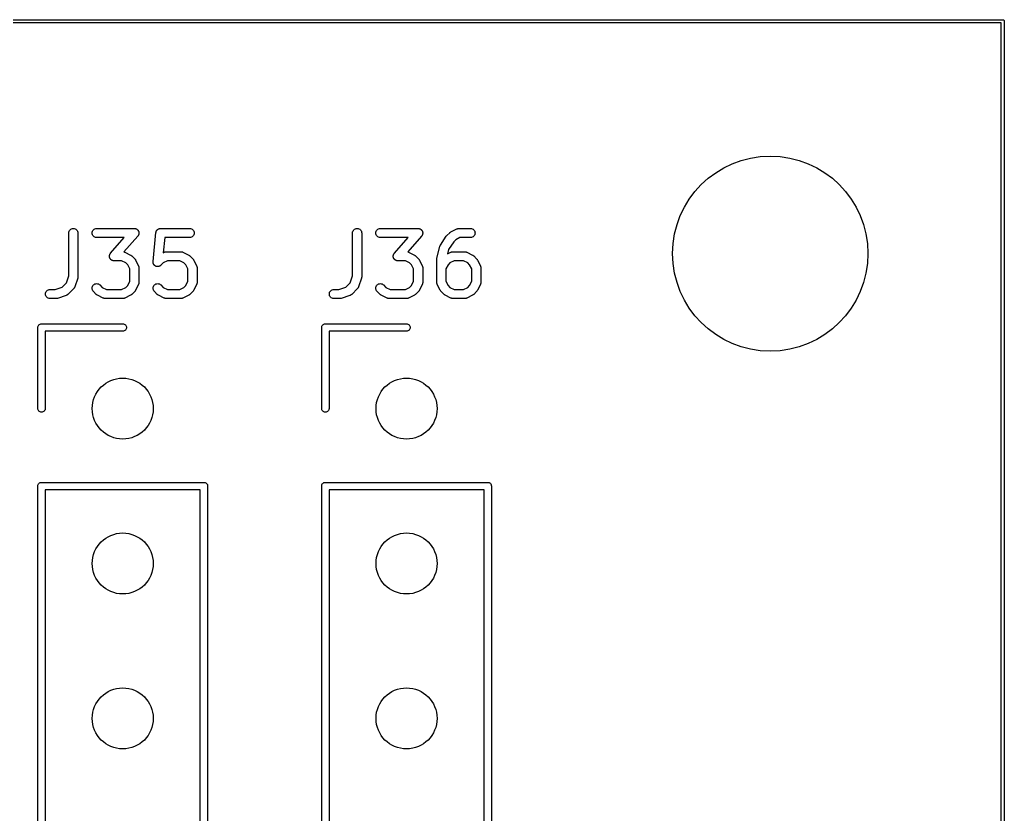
# Model space of a CAD drawing. Extents: x 47 to 146.1, y -90.2 to -39.3.
# Drawn here: x 129.94 to 146.07, y -52.37 to -39.34 of the extents above; entities that cross this region are included whole.
import ezdxf

# ---------------------------------------------------------------- set-up
doc = ezdxf.new("R2010")
doc.units = 0
doc.header["$MEASUREMENT"] = 0
doc.layers.add('BLACK', color=7, linetype='CONTINUOUS')

msp = doc.modelspace()

# ---------------------------------------------------------------- linework, layer by layer
at = {"layer": 'BLACK', "linetype": 'CONTINUOUS'}
for p, q in [((46.9912, -39.345), (146.049, -39.345)), ((146.049, -39.345), (146.05, -39.3449)), ((146.05, -39.3449), (146.051, -39.345)), ((146.051, -39.345), (146.051, -39.345)), ((146.051, -39.345), (146.055, -39.3454)), ((146.055, -39.3454), (146.06, -39.3468)), ((146.06, -39.3468), (146.064, -39.3491)), ((146.064, -39.3491), (146.068, -39.3522)), ((146.068, -39.3522), (146.071, -39.356)), ((146.071, -39.356), (146.073, -39.3604)), ((146.073, -39.3604), (146.075, -39.3651)), ((146.075, -39.3651), (146.075, -39.37)), ((146.025, -39.395), (47.015, -39.395)), ((146.025, -90.145), (146.025, -39.395)), ((146.075, -39.37), (146.075, -39.3712)), ((146.075, -39.3712), (146.075, -90.1688)), ((130.745, -42.8413), (130.747, -42.8268)), ((130.745, -42.8424), (130.745, -42.8413)), ((130.745, -43.5445), (130.745, -42.8424)), ((130.747, -42.8268), (130.752, -42.8128)), ((130.752, -42.8128), (130.759, -42.8)), ((130.759, -42.8), (130.768, -42.7888)), ((130.768, -42.7888), (130.779, -42.7796)), ((130.779, -42.7796), (130.792, -42.7728)), ((130.792, -42.7728), (130.806, -42.7687)), ((130.806, -42.7687), (130.821, -42.7674)), ((130.821, -42.7674), (130.836, -42.7689)), ((130.836, -42.7689), (130.85, -42.7732)), ((130.85, -42.7732), (130.862, -42.7802)), ((130.862, -42.7802), (130.874, -42.7895)), ((130.874, -42.7895), (130.883, -42.8009)), ((130.883, -42.8009), (130.89, -42.8138)), ((130.89, -42.8138), (130.894, -42.8278)), ((130.894, -42.8278), (130.895, -42.8424)), ((130.895, -42.8424), (130.895, -43.5567)), ((131.126, -42.8419), (131.128, -42.8273)), ((131.128, -42.8564), (131.126, -42.8419)), ((131.128, -42.8273), (131.132, -42.8133)), ((131.132, -42.8705), (131.128, -42.8564)), ((131.132, -42.8133), (131.139, -42.8004)), ((131.139, -42.8834), (131.132, -42.8705)), ((131.139, -42.8004), (131.149, -42.7892)), ((131.148, -42.8949), (131.139, -42.8834)), ((131.159, -42.9043), (131.148, -42.8949)), ((131.149, -42.7892), (131.16, -42.7799)), ((131.172, -42.9113), (131.159, -42.9043)), ((131.16, -42.7799), (131.173, -42.773)), ((131.186, -42.9157), (131.172, -42.9113)), ((131.173, -42.773), (131.187, -42.7688)), ((131.2, -42.9174), (131.186, -42.9157)), ((131.187, -42.7688), (131.201, -42.7674)), ((131.201, -42.7674), (131.82, -42.7674)), ((131.877, -42.8918), (131.65, -43.1511)), ((131.82, -42.7674), (131.822, -42.7674)), ((131.822, -42.7674), (131.826, -42.7679)), ((131.826, -42.7679), (131.831, -42.7681)), ((131.831, -42.7681), (131.833, -42.7687)), ((131.833, -42.7687), (131.836, -42.769)), ((131.836, -42.769), (131.841, -42.7704)), ((131.841, -42.7704), (131.845, -42.7715)), ((131.845, -42.7715), (131.848, -42.7726)), ((131.848, -42.7726), (131.85, -42.7734)), ((131.85, -42.7734), (131.854, -42.7757)), ((131.854, -42.7757), (131.858, -42.7777)), ((131.858, -42.7777), (131.861, -42.7792)), ((131.861, -42.7792), (131.863, -42.7805)), ((131.863, -42.7805), (131.866, -42.7835)), ((131.866, -42.7835), (131.87, -42.7863)), ((131.87, -42.7863), (131.872, -42.7882)), ((131.872, -42.7882), (131.874, -42.7899)), ((131.874, -42.7899), (131.877, -42.7936)), ((131.877, -42.7936), (131.88, -42.797)), ((131.88, -42.8879), (131.877, -42.8918)), ((131.88, -42.797), (131.882, -42.7993)), ((131.883, -42.8843), (131.88, -42.8879)), ((131.882, -42.7993), (131.883, -42.8013)), ((131.883, -42.8013), (131.885, -42.8055)), ((131.884, -42.882), (131.883, -42.8843)), ((131.885, -42.8799), (131.884, -42.882)), ((131.885, -42.8055), (131.888, -42.8095)), ((131.887, -42.8756), (131.885, -42.8799)), ((131.89, -42.8714), (131.887, -42.8756)), ((131.888, -42.8095), (131.889, -42.812)), ((131.889, -42.812), (131.89, -42.8143)), ((131.89, -42.8143), (131.891, -42.8188)), ((131.891, -42.8665), (131.89, -42.8689)), ((131.89, -42.8689), (131.89, -42.8714)), ((131.891, -42.8188), (131.893, -42.8232)), ((131.893, -42.862), (131.891, -42.8665)), ((131.893, -42.8232), (131.893, -42.8258)), ((131.893, -42.8258), (131.894, -42.8283)), ((131.894, -42.8575), (131.893, -42.862)), ((131.894, -42.8283), (131.895, -42.833)), ((131.895, -42.8523), (131.894, -42.8548)), ((131.894, -42.8548), (131.894, -42.8575)), ((131.895, -42.833), (131.895, -42.8377)), ((131.895, -42.8377), (131.895, -42.8403)), ((131.895, -42.8403), (131.895, -42.8429)), ((131.895, -42.8429), (131.895, -42.8476)), ((131.895, -42.8476), (131.895, -42.8523)), ((132.127, -43.3111), (132.174, -42.8349)), ((132.174, -42.8349), (132.175, -42.8339)), ((132.175, -42.8306), (132.176, -42.8273)), ((132.175, -42.8339), (132.175, -42.8306)), ((132.176, -42.8273), (132.177, -42.8235)), ((132.177, -42.8235), (132.178, -42.8196)), ((132.178, -42.8196), (132.179, -42.8165)), ((132.179, -42.8165), (132.18, -42.8133)), ((132.18, -42.8133), (132.182, -42.8098)), ((132.182, -42.8098), (132.183, -42.8061)), ((132.183, -42.8061), (132.185, -42.8034)), ((132.185, -42.8034), (132.187, -42.8004)), ((132.187, -42.8004), (132.189, -42.7974)), ((132.189, -42.7974), (132.192, -42.7941)), ((132.192, -42.7941), (132.194, -42.7917)), ((132.194, -42.7917), (132.196, -42.7892)), ((132.196, -42.7892), (132.199, -42.7866)), ((132.199, -42.7866), (132.202, -42.7838)), ((132.202, -42.7838), (132.205, -42.782)), ((132.205, -42.782), (132.208, -42.7799)), ((132.208, -42.7799), (132.211, -42.778)), ((132.211, -42.778), (132.214, -42.7758)), ((132.214, -42.7758), (132.218, -42.7746)), ((132.218, -42.7746), (132.22, -42.773)), ((132.22, -42.773), (132.224, -42.7719)), ((132.224, -42.7719), (132.228, -42.7704)), ((132.228, -42.7704), (132.231, -42.7698)), ((132.231, -42.7698), (132.234, -42.7688)), ((132.234, -42.7688), (132.238, -42.7684)), ((132.238, -42.7684), (132.242, -42.7677)), ((132.242, -42.7677), (132.246, -42.7677)), ((132.246, -42.7677), (132.249, -42.7674)), ((132.249, -42.7674), (132.725, -42.7674)), ((132.725, -42.7674), (132.726, -42.7674)), ((132.74, -42.916), (132.725, -42.9174)), ((132.726, -42.7674), (132.741, -42.769)), ((132.754, -42.9117), (132.74, -42.916)), ((132.741, -42.769), (132.755, -42.7734)), ((132.767, -42.9048), (132.754, -42.9117)), ((132.755, -42.7734), (132.768, -42.7805)), ((132.778, -42.8956), (132.767, -42.9048)), ((132.768, -42.7805), (132.779, -42.7899)), ((132.787, -42.8843), (132.778, -42.8956)), ((132.779, -42.7899), (132.788, -42.8013)), ((132.794, -42.8714), (132.787, -42.8843)), ((132.788, -42.8013), (132.795, -42.8143)), ((132.799, -42.8575), (132.794, -42.8714)), ((132.795, -42.8143), (132.799, -42.8283)), ((132.799, -42.8283), (132.8, -42.8429)), ((132.8, -42.8429), (132.799, -42.8575)), ((135.395, -42.8413), (135.397, -42.8268)), ((135.395, -42.8424), (135.395, -42.8413)), ((135.395, -43.5445), (135.395, -42.8424)), ((135.397, -42.8268), (135.402, -42.8128)), ((135.402, -42.8128), (135.409, -42.8)), ((135.409, -42.8), (135.418, -42.7888)), ((135.418, -42.7888), (135.429, -42.7796)), ((135.429, -42.7796), (135.442, -42.7728)), ((135.442, -42.7728), (135.456, -42.7687)), ((135.456, -42.7687), (135.471, -42.7674)), ((135.471, -42.7674), (135.486, -42.7689)), ((135.486, -42.7689), (135.5, -42.7732)), ((135.5, -42.7732), (135.512, -42.7802)), ((135.512, -42.7802), (135.524, -42.7895)), ((135.524, -42.7895), (135.533, -42.8009)), ((135.533, -42.8009), (135.54, -42.8138)), ((135.54, -42.8138), (135.544, -42.8278)), ((135.544, -42.8278), (135.545, -42.8424)), ((135.545, -42.8424), (135.545, -43.5567)), ((135.776, -42.8419), (135.778, -42.8273)), ((135.778, -42.8564), (135.776, -42.8419)), ((135.778, -42.8273), (135.782, -42.8133)), ((135.782, -42.8705), (135.778, -42.8564)), ((135.782, -42.8133), (135.789, -42.8004)), ((135.789, -42.8834), (135.782, -42.8705)), ((135.789, -42.8004), (135.799, -42.7892)), ((135.798, -42.8949), (135.789, -42.8834)), ((135.809, -42.9043), (135.798, -42.8949)), ((135.799, -42.7892), (135.81, -42.7799)), ((135.822, -42.9113), (135.809, -42.9043)), ((135.81, -42.7799), (135.823, -42.773)), ((135.836, -42.9157), (135.822, -42.9113)), ((135.823, -42.773), (135.837, -42.7688)), ((135.85, -42.9174), (135.836, -42.9157)), ((135.837, -42.7688), (135.851, -42.7674)), ((135.851, -42.7674), (136.47, -42.7674)), ((136.527, -42.8918), (136.3, -43.1511)), ((136.47, -42.7674), (136.472, -42.7674)), ((136.472, -42.7674), (136.476, -42.7679)), ((136.476, -42.7679), (136.481, -42.7681)), ((136.481, -42.7681), (136.483, -42.7687)), ((136.483, -42.7687), (136.486, -42.769)), ((136.486, -42.769), (136.491, -42.7704)), ((136.491, -42.7704), (136.495, -42.7715)), ((136.495, -42.7715), (136.498, -42.7726)), ((136.498, -42.7726), (136.5, -42.7734)), ((136.5, -42.7734), (136.504, -42.7757)), ((136.504, -42.7757), (136.508, -42.7777)), ((136.508, -42.7777), (136.511, -42.7792)), ((136.511, -42.7792), (136.513, -42.7805)), ((136.513, -42.7805), (136.516, -42.7835)), ((136.516, -42.7835), (136.52, -42.7863)), ((136.52, -42.7863), (136.522, -42.7882)), ((136.522, -42.7882), (136.524, -42.7899)), ((136.524, -42.7899), (136.527, -42.7936)), ((136.527, -42.7936), (136.53, -42.797)), ((136.53, -42.8879), (136.527, -42.8918)), ((136.53, -42.797), (136.532, -42.7993)), ((136.533, -42.8843), (136.53, -42.8879)), ((136.532, -42.7993), (136.533, -42.8013)), ((136.533, -42.8013), (136.535, -42.8055)), ((136.534, -42.882), (136.533, -42.8843)), ((136.535, -42.8799), (136.534, -42.882)), ((136.535, -42.8055), (136.538, -42.8095)), ((136.537, -42.8756), (136.535, -42.8799)), ((136.54, -42.8714), (136.537, -42.8756)), ((136.538, -42.8095), (136.539, -42.812)), ((136.539, -42.812), (136.54, -42.8143)), ((136.54, -42.8143), (136.541, -42.8188)), ((136.541, -42.8665), (136.54, -42.8689)), ((136.54, -42.8689), (136.54, -42.8714)), ((136.541, -42.8188), (136.543, -42.8232)), ((136.543, -42.862), (136.541, -42.8665)), ((136.543, -42.8232), (136.543, -42.8258)), ((136.543, -42.8258), (136.544, -42.8283)), ((136.544, -42.8575), (136.543, -42.862)), ((136.544, -42.8283), (136.545, -42.833)), ((136.545, -42.8523), (136.544, -42.8548)), ((136.544, -42.8548), (136.544, -42.8575)), ((136.545, -42.833), (136.545, -42.8377)), ((136.545, -42.8377), (136.545, -42.8403)), ((136.545, -42.8403), (136.545, -42.8429)), ((136.545, -42.8429), (136.545, -42.8476)), ((136.545, -42.8476), (136.545, -42.8523)), ((136.837, -43.0389), (136.932, -42.896)), ((136.932, -42.8951), (136.937, -42.8899)), ((136.932, -42.8959), (136.932, -42.8951)), ((136.932, -42.896), (136.932, -42.8959)), ((136.932, -42.8959), (136.932, -42.8959)), ((136.932, -42.8959), (136.932, -42.8959)), ((136.937, -42.8899), (136.941, -42.8846)), ((136.941, -42.8846), (136.989, -42.837)), ((136.989, -42.837), (136.99, -42.8362)), ((136.99, -42.8362), (136.993, -42.8336)), ((136.993, -42.8336), (136.996, -42.8307)), ((136.996, -42.8307), (136.999, -42.829)), ((136.999, -42.829), (137.001, -42.8271)), ((137.001, -42.8271), (137.005, -42.8252)), ((137.005, -42.8252), (137.008, -42.8229)), ((137.008, -42.8229), (137.104, -42.7753)), ((137.104, -42.7753), (137.105, -42.7748)), ((137.105, -42.7748), (137.107, -42.7741)), ((137.107, -42.7741), (137.109, -42.773)), ((137.109, -42.773), (137.113, -42.7716)), ((137.113, -42.7716), (137.118, -42.7698)), ((137.118, -42.7698), (137.12, -42.7694)), ((137.12, -42.7694), (137.123, -42.7688)), ((137.123, -42.7688), (137.128, -42.7683)), ((137.128, -42.7683), (137.133, -42.7675)), ((137.133, -42.7675), (137.135, -42.7676)), ((137.135, -42.7676), (137.137, -42.7674)), ((137.137, -42.7674), (137.328, -42.7674)), ((137.328, -42.7674), (137.329, -42.7674)), ((137.342, -42.916), (137.328, -42.9174)), ((137.329, -42.7674), (137.343, -42.769)), ((137.356, -42.9117), (137.342, -42.916)), ((137.343, -42.769), (137.357, -42.7734)), ((137.369, -42.9048), (137.356, -42.9117)), ((137.357, -42.7734), (137.37, -42.7805)), ((137.38, -42.8956), (137.369, -42.9048)), ((137.37, -42.7805), (137.381, -42.7899)), ((137.39, -42.8843), (137.38, -42.8956)), ((137.381, -42.7899), (137.39, -42.8013)), ((137.39, -42.8013), (137.397, -42.8143)), ((137.397, -42.8714), (137.39, -42.8843)), ((137.397, -42.8143), (137.401, -42.8283)), ((137.401, -42.8575), (137.397, -42.8714)), ((137.401, -42.8283), (137.403, -42.8429)), ((137.403, -42.8429), (137.401, -42.8575)), ((131.201, -42.9174), (131.2, -42.9174)), ((131.655, -42.9174), (131.201, -42.9174)), ((131.431, -43.1739), (131.655, -42.9174)), ((132.317, -42.9174), (132.292, -43.1656)), ((132.725, -42.9174), (132.317, -42.9174)), ((135.851, -42.9174), (135.85, -42.9174)), ((136.305, -42.9174), (135.851, -42.9174)), ((136.081, -43.1739), (136.305, -42.9174)), ((136.779, -43.2528), (136.826, -43.0623)), ((136.826, -43.0623), (136.827, -43.0613)), ((136.827, -43.0613), (136.828, -43.0566)), ((136.828, -43.0566), (136.83, -43.0518)), ((136.83, -43.0518), (136.831, -43.0497)), ((136.831, -43.0497), (136.832, -43.0476)), ((136.832, -43.0476), (136.834, -43.0433)), ((136.834, -43.0433), (136.837, -43.0389)), ((137.053, -42.9854), (136.969, -43.1113)), ((137.086, -42.9516), (137.053, -42.9854)), ((137.155, -42.9174), (137.086, -42.9516)), ((137.328, -42.9174), (137.155, -42.9174)), ((131.412, -43.2228), (131.413, -43.2181)), ((131.412, -43.2254), (131.412, -43.2228)), ((131.412, -43.2281), (131.412, -43.2254)), ((131.413, -43.2327), (131.412, -43.2281)), ((131.413, -43.2109), (131.414, -43.2083)), ((131.413, -43.2134), (131.413, -43.2109)), ((131.413, -43.2181), (131.413, -43.2134)), ((131.413, -43.2374), (131.413, -43.2327)), ((131.414, -43.2399), (131.413, -43.2374)), ((131.414, -43.2083), (131.415, -43.2038)), ((131.415, -43.2038), (131.416, -43.1992)), ((131.416, -43.1992), (131.417, -43.1968)), ((131.417, -43.1968), (131.418, -43.1943)), ((131.418, -43.1943), (131.42, -43.1901)), ((131.42, -43.1901), (131.422, -43.1858)), ((131.422, -43.1858), (131.424, -43.1837)), ((131.424, -43.1837), (131.425, -43.1814)), ((131.425, -43.1814), (131.428, -43.1778)), ((131.428, -43.1778), (131.431, -43.1739)), ((131.65, -43.1511), (131.655, -43.1529)), ((131.655, -43.1529), (131.66, -43.1544)), ((131.66, -43.1544), (131.661, -43.1555)), ((131.661, -43.1555), (131.664, -43.1563)), ((131.664, -43.1563), (131.759, -43.2039)), ((131.759, -43.2039), (131.76, -43.2043)), ((131.76, -43.2043), (131.763, -43.2066)), ((131.763, -43.2066), (131.767, -43.2086)), ((131.767, -43.2086), (131.769, -43.2106)), ((131.769, -43.2106), (131.772, -43.2123)), ((131.772, -43.2123), (131.775, -43.2152)), ((131.775, -43.2152), (131.778, -43.2179)), ((131.778, -43.2179), (131.826, -43.2655)), ((132.292, -43.1656), (132.311, -43.1563)), ((132.311, -43.1563), (132.312, -43.1558)), ((132.312, -43.1558), (132.314, -43.155)), ((132.314, -43.155), (132.316, -43.154)), ((132.316, -43.154), (132.321, -43.1525)), ((132.321, -43.1525), (132.325, -43.1507)), ((132.325, -43.1507), (132.328, -43.1504)), ((132.328, -43.1504), (132.33, -43.1498)), ((132.33, -43.1498), (132.335, -43.1493)), ((132.335, -43.1493), (132.34, -43.1485)), ((132.34, -43.1485), (132.342, -43.1485)), ((132.342, -43.1485), (132.344, -43.1483)), ((132.344, -43.1483), (132.582, -43.1483)), ((132.582, -43.1483), (132.583, -43.1483)), ((132.583, -43.1483), (132.586, -43.1486)), ((132.586, -43.1486), (132.588, -43.1485)), ((132.588, -43.1485), (132.593, -43.1494)), ((132.593, -43.1494), (132.598, -43.15)), ((132.598, -43.15), (132.6, -43.1506)), ((132.6, -43.1506), (132.602, -43.151)), ((132.602, -43.151), (132.607, -43.1529)), ((132.607, -43.1529), (132.612, -43.1544)), ((132.612, -43.1544), (132.614, -43.1555)), ((132.614, -43.1555), (132.616, -43.1563)), ((132.616, -43.1563), (132.711, -43.2039)), ((132.711, -43.2039), (132.712, -43.2043)), ((132.712, -43.2043), (132.716, -43.2066)), ((132.716, -43.2066), (132.719, -43.2086)), ((132.719, -43.2086), (132.722, -43.2106)), ((132.722, -43.2106), (132.724, -43.2123)), ((132.724, -43.2123), (132.727, -43.2152)), ((132.727, -43.2152), (132.731, -43.2179)), ((132.731, -43.2179), (132.778, -43.2655)), ((136.062, -43.2228), (136.063, -43.2181)), ((136.062, -43.2254), (136.062, -43.2228)), ((136.062, -43.2281), (136.062, -43.2254)), ((136.063, -43.2327), (136.062, -43.2281)), ((136.063, -43.2109), (136.064, -43.2083)), ((136.063, -43.2134), (136.063, -43.2109)), ((136.063, -43.2181), (136.063, -43.2134)), ((136.063, -43.2374), (136.063, -43.2327)), ((136.064, -43.2399), (136.063, -43.2374)), ((136.064, -43.2083), (136.065, -43.2038)), ((136.065, -43.2038), (136.066, -43.1992)), ((136.066, -43.1992), (136.067, -43.1968)), ((136.067, -43.1968), (136.068, -43.1943)), ((136.068, -43.1943), (136.07, -43.1901)), ((136.07, -43.1901), (136.072, -43.1858)), ((136.072, -43.1858), (136.074, -43.1837)), ((136.074, -43.1837), (136.075, -43.1814)), ((136.075, -43.1814), (136.078, -43.1778)), ((136.078, -43.1778), (136.081, -43.1739)), ((136.3, -43.1511), (136.305, -43.1529)), ((136.305, -43.1529), (136.31, -43.1544)), ((136.31, -43.1544), (136.311, -43.1555)), ((136.311, -43.1555), (136.314, -43.1563)), ((136.314, -43.1563), (136.409, -43.2039)), ((136.409, -43.2039), (136.41, -43.2043)), ((136.41, -43.2043), (136.413, -43.2066)), ((136.413, -43.2066), (136.417, -43.2086)), ((136.417, -43.2086), (136.419, -43.2106)), ((136.419, -43.2106), (136.422, -43.2123)), ((136.422, -43.2123), (136.425, -43.2152)), ((136.425, -43.2152), (136.428, -43.2179)), ((136.428, -43.2179), (136.476, -43.2655)), ((136.969, -43.1113), (136.95, -43.1854)), ((136.95, -43.1854), (137.008, -43.1563)), ((137.008, -43.1563), (137.009, -43.1558)), ((137.009, -43.1558), (137.011, -43.155)), ((137.011, -43.155), (137.013, -43.154)), ((137.013, -43.154), (137.018, -43.1525)), ((137.018, -43.1525), (137.023, -43.1507)), ((137.023, -43.1507), (137.025, -43.1504)), ((137.025, -43.1504), (137.027, -43.1498)), ((137.027, -43.1498), (137.032, -43.1493)), ((137.032, -43.1493), (137.038, -43.1485)), ((137.038, -43.1485), (137.04, -43.1485)), ((137.04, -43.1485), (137.042, -43.1483)), ((137.042, -43.1483), (137.232, -43.1483)), ((137.232, -43.1483), (137.233, -43.1483)), ((137.233, -43.1483), (137.236, -43.1486)), ((137.236, -43.1486), (137.238, -43.1485)), ((137.238, -43.1485), (137.243, -43.1494)), ((137.243, -43.1494), (137.248, -43.15)), ((137.248, -43.15), (137.25, -43.1506)), ((137.25, -43.1506), (137.252, -43.151)), ((137.252, -43.151), (137.257, -43.1529)), ((137.257, -43.1529), (137.262, -43.1544)), ((137.262, -43.1544), (137.264, -43.1555)), ((137.264, -43.1555), (137.266, -43.1563)), ((137.266, -43.1563), (137.361, -43.2039)), ((137.361, -43.2039), (137.362, -43.2043)), ((137.362, -43.2043), (137.366, -43.2066)), ((137.366, -43.2066), (137.369, -43.2086)), ((137.369, -43.2086), (137.372, -43.2106)), ((137.372, -43.2106), (137.374, -43.2123)), ((137.374, -43.2123), (137.377, -43.2152)), ((137.377, -43.2152), (137.381, -43.2179)), ((137.381, -43.2179), (137.428, -43.2655)), ((131.415, -43.2425), (131.414, -43.2399)), ((131.416, -43.2469), (131.415, -43.2425)), ((131.418, -43.2514), (131.416, -43.2469)), ((131.419, -43.2538), (131.418, -43.2514)), ((131.42, -43.2562), (131.419, -43.2538)), ((131.422, -43.2602), (131.42, -43.2562)), ((131.424, -43.2644), (131.422, -43.2602)), ((131.426, -43.2664), (131.424, -43.2644)), ((131.427, -43.2687), (131.426, -43.2664)), ((131.431, -43.2721), (131.427, -43.2687)), ((131.434, -43.2758), (131.431, -43.2721)), ((131.436, -43.2775), (131.434, -43.2758)), ((131.437, -43.2794), (131.436, -43.2775)), ((131.441, -43.2822), (131.437, -43.2794)), ((131.445, -43.2852), (131.441, -43.2822)), ((131.447, -43.2865), (131.445, -43.2852)), ((131.449, -43.288), (131.447, -43.2865)), ((131.453, -43.29), (131.449, -43.288)), ((131.458, -43.2923), (131.453, -43.29)), ((131.46, -43.2931), (131.458, -43.2923)), ((131.462, -43.2942), (131.46, -43.2931)), ((131.467, -43.2953), (131.462, -43.2942)), ((131.472, -43.2967), (131.467, -43.2953)), ((131.474, -43.297), (131.472, -43.2967)), ((131.477, -43.2976), (131.474, -43.297)), ((131.481, -43.2978), (131.477, -43.2976)), ((131.486, -43.2983), (131.481, -43.2978)), ((131.487, -43.2983), (131.486, -43.2983)), ((131.612, -43.2983), (131.487, -43.2983)), ((131.681, -43.3326), (131.612, -43.2983)), ((131.711, -43.363), (131.681, -43.3326)), ((131.745, -43.4315), (131.711, -43.363)), ((131.826, -43.2655), (131.827, -43.2663)), ((131.827, -43.2663), (131.829, -43.2696)), ((131.829, -43.2696), (131.832, -43.2726)), ((131.832, -43.2726), (131.834, -43.2753)), ((131.834, -43.2753), (131.836, -43.2777)), ((131.836, -43.2777), (131.838, -43.2815)), ((131.838, -43.2815), (131.84, -43.285)), ((131.84, -43.285), (131.888, -43.3803)), ((131.888, -43.3803), (131.888, -43.3812)), ((131.888, -43.3812), (131.889, -43.3833)), ((131.889, -43.3833), (131.89, -43.3852)), ((131.89, -43.3852), (131.891, -43.3901)), ((131.891, -43.3901), (131.893, -43.3949)), ((131.893, -43.3949), (131.893, -43.3971)), ((131.893, -43.3971), (131.894, -43.3992)), ((131.894, -43.3992), (131.895, -43.4043)), ((132.126, -43.3183), (132.127, -43.3147)), ((132.127, -43.322), (132.126, -43.3183)), ((132.127, -43.3147), (132.127, -43.3111)), ((132.127, -43.3257), (132.127, -43.322)), ((132.127, -43.3293), (132.127, -43.3257)), ((132.128, -43.3329), (132.127, -43.3293)), ((132.129, -43.3365), (132.128, -43.3329)), ((132.13, -43.3401), (132.129, -43.3365)), ((132.131, -43.3434), (132.13, -43.3401)), ((132.132, -43.3469), (132.131, -43.3434)), ((132.134, -43.3502), (132.132, -43.3469)), ((132.135, -43.3537), (132.134, -43.3502)), ((132.137, -43.3567), (132.135, -43.3537)), ((132.139, -43.3599), (132.137, -43.3567)), ((132.141, -43.3628), (132.139, -43.3599)), ((132.143, -43.3659), (132.141, -43.3628)), ((132.146, -43.3684), (132.143, -43.3659)), ((132.148, -43.3712), (132.146, -43.3684)), ((132.151, -43.3736), (132.148, -43.3712)), ((132.154, -43.3763), (132.151, -43.3736)), ((132.156, -43.3783), (132.154, -43.3763)), ((132.159, -43.3806), (132.156, -43.3783)), ((132.163, -43.3824), (132.159, -43.3806)), ((132.166, -43.3845), (132.163, -43.3824)), ((132.169, -43.3859), (132.166, -43.3845)), ((132.172, -43.3876), (132.169, -43.3859)), ((132.176, -43.3887), (132.172, -43.3876)), ((132.179, -43.3902), (132.176, -43.3887)), ((132.183, -43.3909), (132.179, -43.3902)), ((132.186, -43.392), (132.183, -43.3909)), ((132.19, -43.3924), (132.186, -43.392)), ((132.193, -43.3931), (132.19, -43.3924)), ((132.197, -43.3932), (132.193, -43.3931)), ((132.201, -43.3936), (132.197, -43.3932)), ((132.204, -43.3932), (132.201, -43.3936)), ((132.208, -43.3933), (132.204, -43.3932)), ((132.212, -43.3926), (132.208, -43.3933)), ((132.215, -43.3923), (132.212, -43.3926)), ((132.219, -43.3912), (132.215, -43.3923)), ((132.222, -43.3906), (132.219, -43.3912)), ((132.226, -43.3892), (132.222, -43.3906)), ((132.229, -43.3882), (132.226, -43.3892)), ((132.233, -43.3865), (132.229, -43.3882)), ((132.236, -43.3851), (132.233, -43.3865)), ((132.239, -43.3831), (132.236, -43.3851)), ((132.242, -43.3815), (132.239, -43.3831)), ((132.245, -43.3791), (132.242, -43.3815)), ((132.248, -43.3771), (132.245, -43.3791)), ((132.251, -43.3746), (132.248, -43.3771)), ((132.254, -43.3723), (132.251, -43.3746)), ((132.293, -43.3326), (132.254, -43.3716)), ((132.254, -43.3716), (132.254, -43.3723)), ((132.362, -43.2983), (132.293, -43.3326)), ((132.565, -43.2983), (132.362, -43.2983)), ((132.633, -43.3326), (132.565, -43.2983)), ((132.664, -43.363), (132.633, -43.3326)), ((132.698, -43.4315), (132.664, -43.363)), ((132.778, -43.2655), (132.779, -43.2663)), ((132.779, -43.2663), (132.782, -43.2696)), ((132.782, -43.2696), (132.785, -43.2726)), ((132.785, -43.2726), (132.786, -43.2753)), ((132.786, -43.2753), (132.788, -43.2777)), ((132.788, -43.2777), (132.79, -43.2815)), ((132.79, -43.2815), (132.792, -43.285)), ((132.792, -43.285), (132.84, -43.3803)), ((132.84, -43.3803), (132.84, -43.3812)), ((132.84, -43.3812), (132.841, -43.3833)), ((132.841, -43.3833), (132.842, -43.3852)), ((132.842, -43.3852), (132.844, -43.3901)), ((132.844, -43.3901), (132.845, -43.3949)), ((132.845, -43.3949), (132.846, -43.3971)), ((132.846, -43.3971), (132.846, -43.3992)), ((132.846, -43.3992), (132.847, -43.4043)), ((136.065, -43.2425), (136.064, -43.2399)), ((136.066, -43.2469), (136.065, -43.2425)), ((136.068, -43.2514), (136.066, -43.2469)), ((136.069, -43.2538), (136.068, -43.2514)), ((136.07, -43.2562), (136.069, -43.2538)), ((136.072, -43.2602), (136.07, -43.2562)), ((136.074, -43.2644), (136.072, -43.2602)), ((136.076, -43.2664), (136.074, -43.2644)), ((136.077, -43.2687), (136.076, -43.2664)), ((136.081, -43.2721), (136.077, -43.2687)), ((136.084, -43.2758), (136.081, -43.2721)), ((136.086, -43.2775), (136.084, -43.2758)), ((136.087, -43.2794), (136.086, -43.2775)), ((136.091, -43.2822), (136.087, -43.2794)), ((136.095, -43.2852), (136.091, -43.2822)), ((136.097, -43.2865), (136.095, -43.2852)), ((136.099, -43.288), (136.097, -43.2865)), ((136.103, -43.29), (136.099, -43.288)), ((136.108, -43.2923), (136.103, -43.29)), ((136.11, -43.2931), (136.108, -43.2923)), ((136.112, -43.2942), (136.11, -43.2931)), ((136.117, -43.2953), (136.112, -43.2942)), ((136.122, -43.2967), (136.117, -43.2953)), ((136.124, -43.297), (136.122, -43.2967)), ((136.127, -43.2976), (136.124, -43.297)), ((136.131, -43.2978), (136.127, -43.2976)), ((136.136, -43.2983), (136.131, -43.2978)), ((136.137, -43.2983), (136.136, -43.2983)), ((136.262, -43.2983), (136.137, -43.2983)), ((136.331, -43.3326), (136.262, -43.2983)), ((136.361, -43.363), (136.331, -43.3326)), ((136.395, -43.4315), (136.361, -43.363)), ((136.476, -43.2655), (136.477, -43.2663)), ((136.477, -43.2663), (136.479, -43.2696)), ((136.479, -43.2696), (136.482, -43.2726)), ((136.482, -43.2726), (136.484, -43.2753)), ((136.484, -43.2753), (136.486, -43.2777)), ((136.486, -43.2777), (136.488, -43.2815)), ((136.488, -43.2815), (136.49, -43.285)), ((136.49, -43.285), (136.538, -43.3803)), ((136.538, -43.3803), (136.538, -43.3812)), ((136.538, -43.3812), (136.539, -43.3833)), ((136.539, -43.3833), (136.54, -43.3852)), ((136.54, -43.3852), (136.541, -43.3901)), ((136.541, -43.3901), (136.543, -43.3949)), ((136.543, -43.3949), (136.543, -43.3971)), ((136.543, -43.3971), (136.544, -43.3992)), ((136.544, -43.3992), (136.545, -43.4043)), ((136.776, -43.2699), (136.777, -43.2686)), ((136.776, -43.271), (136.776, -43.2699)), ((136.776, -43.6519), (136.776, -43.271)), ((136.777, -43.2613), (136.778, -43.2554)), ((136.777, -43.2672), (136.777, -43.2613)), ((136.777, -43.2686), (136.777, -43.2672)), ((136.778, -43.2541), (136.779, -43.2528)), ((136.778, -43.2554), (136.778, -43.2541)), ((136.961, -43.363), (136.926, -43.4315)), ((136.991, -43.3326), (136.961, -43.363)), ((137.06, -43.2983), (136.991, -43.3326)), ((137.215, -43.2983), (137.06, -43.2983)), ((137.283, -43.3326), (137.215, -43.2983)), ((137.314, -43.363), (137.283, -43.3326)), ((137.348, -43.4315), (137.314, -43.363)), ((137.428, -43.2655), (137.429, -43.2663)), ((137.429, -43.2663), (137.432, -43.2696)), ((137.432, -43.2696), (137.435, -43.2726)), ((137.435, -43.2726), (137.436, -43.2753)), ((137.436, -43.2753), (137.438, -43.2777)), ((137.438, -43.2777), (137.44, -43.2815)), ((137.44, -43.2815), (137.442, -43.285)), ((137.442, -43.285), (137.49, -43.3803)), ((137.49, -43.3803), (137.49, -43.3812)), ((137.49, -43.3812), (137.491, -43.3833)), ((137.491, -43.3833), (137.492, -43.3852)), ((137.492, -43.3852), (137.494, -43.3901)), ((137.494, -43.3901), (137.495, -43.3949)), ((137.495, -43.3949), (137.496, -43.3971)), ((137.496, -43.3971), (137.496, -43.3992)), ((137.496, -43.3992), (137.497, -43.4043)), ((130.707, -43.659), (130.745, -43.5445)), ((130.895, -43.5567), (130.895, -43.5577)), ((130.895, -43.5577), (130.895, -43.5619)), ((131.745, -43.6342), (131.745, -43.4315)), ((131.895, -43.4043), (131.895, -43.4094)), ((131.895, -43.4094), (131.895, -43.4116)), ((131.895, -43.4116), (131.895, -43.4138)), ((131.895, -43.4138), (131.895, -43.6519)), ((132.698, -43.6342), (132.698, -43.4315)), ((132.847, -43.4043), (132.848, -43.4094)), ((132.848, -43.4094), (132.848, -43.4116)), ((132.848, -43.4116), (132.848, -43.4138)), ((132.848, -43.4138), (132.848, -43.6519)), ((135.357, -43.659), (135.395, -43.5445)), ((135.545, -43.5567), (135.545, -43.5577)), ((135.545, -43.5577), (135.545, -43.5619)), ((136.395, -43.6342), (136.395, -43.4315)), ((136.545, -43.4043), (136.545, -43.4094)), ((136.545, -43.4094), (136.545, -43.4116)), ((136.545, -43.4116), (136.545, -43.4138)), ((136.545, -43.4138), (136.545, -43.6519)), ((136.926, -43.4315), (136.926, -43.6342)), ((137.348, -43.6342), (137.348, -43.4315)), ((137.497, -43.4043), (137.498, -43.4094)), ((137.498, -43.4094), (137.498, -43.4116)), ((137.498, -43.4116), (137.498, -43.4138)), ((137.498, -43.4138), (137.498, -43.6519)), ((130.637, -43.7292), (130.707, -43.659)), ((130.892, -43.5804), (130.844, -43.7232)), ((130.893, -43.5763), (130.892, -43.5804)), ((130.894, -43.5723), (130.893, -43.5763)), ((130.895, -43.5661), (130.894, -43.5692)), ((130.894, -43.5692), (130.894, -43.5723)), ((130.895, -43.5619), (130.895, -43.5661)), ((131.128, -43.7318), (131.132, -43.7178)), ((131.132, -43.7178), (131.139, -43.705)), ((131.139, -43.705), (131.149, -43.6937)), ((131.149, -43.6937), (131.16, -43.6845)), ((131.16, -43.6845), (131.173, -43.6777)), ((131.173, -43.6777), (131.187, -43.6735)), ((131.187, -43.6735), (131.202, -43.6721)), ((131.202, -43.6721), (131.216, -43.6736)), ((131.216, -43.6736), (131.23, -43.6779)), ((131.23, -43.6779), (131.243, -43.6848)), ((131.243, -43.6848), (131.254, -43.6941)), ((131.254, -43.6941), (131.293, -43.7331)), ((131.681, -43.7331), (131.711, -43.7027)), ((131.711, -43.7027), (131.745, -43.6342)), ((131.888, -43.6854), (131.84, -43.7807)), ((131.889, -43.6814), (131.888, -43.6834)), ((131.888, -43.6834), (131.888, -43.6854)), ((131.891, -43.6766), (131.889, -43.6814)), ((131.893, -43.6718), (131.891, -43.6766)), ((131.894, -43.6675), (131.893, -43.6696)), ((131.893, -43.6696), (131.893, -43.6718)), ((131.895, -43.6574), (131.894, -43.6624)), ((131.894, -43.6624), (131.894, -43.6675)), ((131.895, -43.6519), (131.895, -43.653)), ((131.895, -43.653), (131.895, -43.6551)), ((131.895, -43.6551), (131.895, -43.6574)), ((132.128, -43.7318), (132.132, -43.7178)), ((132.132, -43.7178), (132.139, -43.705)), ((132.139, -43.705), (132.149, -43.6937)), ((132.149, -43.6937), (132.16, -43.6845)), ((132.16, -43.6845), (132.173, -43.6777)), ((132.173, -43.6777), (132.187, -43.6735)), ((132.187, -43.6735), (132.202, -43.6721)), ((132.202, -43.6721), (132.216, -43.6736)), ((132.216, -43.6736), (132.23, -43.6779)), ((132.23, -43.6779), (132.243, -43.6848)), ((132.243, -43.6848), (132.254, -43.6941)), ((132.254, -43.6941), (132.293, -43.7331)), ((132.633, -43.7331), (132.664, -43.7027)), ((132.664, -43.7027), (132.698, -43.6342)), ((132.84, -43.6854), (132.792, -43.7807)), ((132.841, -43.6834), (132.84, -43.6854)), ((132.842, -43.6814), (132.841, -43.6834)), ((132.843, -43.6766), (132.842, -43.6814)), ((132.845, -43.6718), (132.843, -43.6766)), ((132.846, -43.6696), (132.845, -43.6718)), ((132.847, -43.6624), (132.846, -43.6675)), ((132.846, -43.6675), (132.846, -43.6696)), ((132.848, -43.6574), (132.847, -43.6624)), ((132.848, -43.6519), (132.848, -43.653)), ((132.848, -43.653), (132.848, -43.6551)), ((132.848, -43.6551), (132.848, -43.6574)), ((135.287, -43.7292), (135.357, -43.659)), ((135.542, -43.5804), (135.494, -43.7232)), ((135.543, -43.5763), (135.542, -43.5804)), ((135.544, -43.5723), (135.543, -43.5763)), ((135.545, -43.5661), (135.544, -43.5692)), ((135.544, -43.5692), (135.544, -43.5723)), ((135.545, -43.5619), (135.545, -43.5661)), ((135.778, -43.7318), (135.782, -43.7178)), ((135.782, -43.7178), (135.789, -43.705)), ((135.789, -43.705), (135.799, -43.6937)), ((135.799, -43.6937), (135.81, -43.6845)), ((135.81, -43.6845), (135.823, -43.6777)), ((135.823, -43.6777), (135.837, -43.6735)), ((135.837, -43.6735), (135.852, -43.6721)), ((135.852, -43.6721), (135.866, -43.6736)), ((135.866, -43.6736), (135.88, -43.6779)), ((135.88, -43.6779), (135.893, -43.6848)), ((135.893, -43.6848), (135.904, -43.6941)), ((135.904, -43.6941), (135.943, -43.7331)), ((136.331, -43.7331), (136.361, -43.7027)), ((136.361, -43.7027), (136.395, -43.6342)), ((136.538, -43.6854), (136.49, -43.7807)), ((136.539, -43.6814), (136.538, -43.6834)), ((136.538, -43.6834), (136.538, -43.6854)), ((136.541, -43.6766), (136.539, -43.6814)), ((136.543, -43.6718), (136.541, -43.6766)), ((136.544, -43.6675), (136.543, -43.6696)), ((136.543, -43.6696), (136.543, -43.6718)), ((136.545, -43.6574), (136.544, -43.6624)), ((136.544, -43.6624), (136.544, -43.6675)), ((136.545, -43.6519), (136.545, -43.653)), ((136.545, -43.653), (136.545, -43.6551)), ((136.545, -43.6551), (136.545, -43.6574)), ((136.777, -43.6541), (136.776, -43.6519)), ((136.777, -43.6563), (136.777, -43.6541)), ((136.777, -43.6614), (136.777, -43.6563)), ((136.778, -43.6665), (136.777, -43.6614)), ((136.778, -43.6686), (136.778, -43.6665)), ((136.779, -43.6708), (136.778, -43.6686)), ((136.781, -43.6756), (136.779, -43.6708)), ((136.782, -43.6805), (136.781, -43.6756)), ((136.783, -43.6824), (136.782, -43.6805)), ((136.784, -43.6845), (136.783, -43.6824)), ((136.784, -43.6854), (136.784, -43.6845)), ((136.832, -43.7807), (136.784, -43.6854)), ((136.926, -43.6342), (136.961, -43.7027)), ((136.961, -43.7027), (136.991, -43.7331)), ((137.283, -43.7331), (137.314, -43.7027)), ((137.314, -43.7027), (137.348, -43.6342)), ((137.49, -43.6854), (137.442, -43.7807)), ((137.491, -43.6834), (137.49, -43.6854)), ((137.492, -43.6814), (137.491, -43.6834)), ((137.493, -43.6766), (137.492, -43.6814)), ((137.495, -43.6718), (137.493, -43.6766)), ((137.496, -43.6696), (137.495, -43.6718)), ((137.497, -43.6624), (137.496, -43.6675)), ((137.496, -43.6675), (137.496, -43.6696)), ((137.498, -43.6574), (137.497, -43.6624)), ((137.498, -43.6519), (137.498, -43.653)), ((137.498, -43.653), (137.498, -43.6551)), ((137.498, -43.6551), (137.498, -43.6574)), ((130.365, -43.8419), (130.366, -43.8273)), ((130.366, -43.8564), (130.365, -43.8419)), ((130.366, -43.8273), (130.37, -43.8133)), ((130.37, -43.8705), (130.366, -43.8564)), ((130.37, -43.8133), (130.377, -43.8004)), ((130.377, -43.8834), (130.37, -43.8705)), ((130.377, -43.8004), (130.387, -43.7892)), ((130.386, -43.8949), (130.377, -43.8834)), ((130.387, -43.7892), (130.398, -43.7799)), ((130.398, -43.7799), (130.411, -43.773)), ((130.411, -43.773), (130.425, -43.7688)), ((130.425, -43.7688), (130.44, -43.7674)), ((130.44, -43.7674), (130.523, -43.7674)), ((130.523, -43.7674), (130.637, -43.7292)), ((130.701, -43.8659), (130.558, -43.9135)), ((130.703, -43.865), (130.701, -43.8659)), ((130.705, -43.8644), (130.703, -43.865)), ((130.71, -43.862), (130.705, -43.8644)), ((130.715, -43.86), (130.71, -43.862)), ((130.717, -43.8587), (130.715, -43.86)), ((130.718, -43.8577), (130.717, -43.8587)), ((130.722, -43.8545), (130.718, -43.8577)), ((130.727, -43.8515), (130.722, -43.8545)), ((130.728, -43.8499), (130.727, -43.8515)), ((130.73, -43.8485), (130.728, -43.8499)), ((130.731, -43.8478), (130.73, -43.8485)), ((130.826, -43.7526), (130.731, -43.8478)), ((130.827, -43.7509), (130.826, -43.7526)), ((130.829, -43.7494), (130.827, -43.7509)), ((130.832, -43.7452), (130.829, -43.7494)), ((130.835, -43.7412), (130.832, -43.7452)), ((130.836, -43.7393), (130.835, -43.7412)), ((130.838, -43.7375), (130.836, -43.7393)), ((130.84, -43.7329), (130.838, -43.7375)), ((130.842, -43.7283), (130.84, -43.7329)), ((130.843, -43.7262), (130.842, -43.7283)), ((130.844, -43.7242), (130.843, -43.7262)), ((130.844, -43.7232), (130.844, -43.7242)), ((131.126, -43.7464), (131.128, -43.7318)), ((131.128, -43.7609), (131.126, -43.7464)), ((131.132, -43.775), (131.128, -43.7609)), ((131.139, -43.788), (131.132, -43.775)), ((131.148, -43.7994), (131.139, -43.788)), ((131.148, -43.8002), (131.148, -43.7994)), ((131.196, -43.8478), (131.148, -43.8002)), ((131.199, -43.8505), (131.196, -43.8478)), ((131.202, -43.8534), (131.199, -43.8505)), ((131.205, -43.8551), (131.202, -43.8534)), ((131.207, -43.8571), (131.205, -43.8551)), ((131.211, -43.8591), (131.207, -43.8571)), ((131.215, -43.8614), (131.211, -43.8591)), ((131.216, -43.8618), (131.215, -43.8614)), ((131.311, -43.9095), (131.216, -43.8618)), ((131.293, -43.7331), (131.362, -43.7674)), ((131.362, -43.7674), (131.612, -43.7674)), ((131.612, -43.7674), (131.681, -43.7331)), ((131.759, -43.8618), (131.664, -43.9095)), ((131.762, -43.8596), (131.759, -43.8618)), ((131.766, -43.8577), (131.762, -43.8596)), ((131.769, -43.8557), (131.766, -43.8577)), ((131.771, -43.8541), (131.769, -43.8557)), ((131.774, -43.8512), (131.771, -43.8541)), ((131.778, -43.8485), (131.774, -43.8512)), ((131.826, -43.8002), (131.778, -43.8478)), ((131.778, -43.8478), (131.778, -43.8485)), ((131.829, -43.7969), (131.826, -43.8002)), ((131.832, -43.7939), (131.829, -43.7969)), ((131.833, -43.7913), (131.832, -43.7939)), ((131.835, -43.7889), (131.833, -43.7913)), ((131.837, -43.7852), (131.835, -43.7889)), ((131.839, -43.7816), (131.837, -43.7852)), ((131.84, -43.7807), (131.839, -43.7816)), ((132.126, -43.7464), (132.128, -43.7318)), ((132.128, -43.7609), (132.126, -43.7464)), ((132.132, -43.775), (132.128, -43.7609)), ((132.139, -43.788), (132.132, -43.775)), ((132.148, -43.7994), (132.139, -43.788)), ((132.148, -43.8002), (132.148, -43.7994)), ((132.196, -43.8478), (132.148, -43.8002)), ((132.199, -43.8505), (132.196, -43.8478)), ((132.202, -43.8534), (132.199, -43.8505)), ((132.205, -43.8551), (132.202, -43.8534)), ((132.207, -43.8571), (132.205, -43.8551)), ((132.211, -43.8591), (132.207, -43.8571)), ((132.215, -43.8614), (132.211, -43.8591)), ((132.216, -43.8618), (132.215, -43.8614)), ((132.311, -43.9095), (132.216, -43.8618)), ((132.293, -43.7331), (132.362, -43.7674)), ((132.362, -43.7674), (132.565, -43.7674)), ((132.565, -43.7674), (132.633, -43.7331)), ((132.711, -43.8618), (132.616, -43.9095)), ((132.715, -43.8596), (132.711, -43.8618)), ((132.718, -43.8577), (132.715, -43.8596)), ((132.721, -43.8557), (132.718, -43.8577)), ((132.724, -43.8541), (132.721, -43.8557)), ((132.727, -43.8512), (132.724, -43.8541)), ((132.73, -43.8485), (132.727, -43.8512)), ((132.731, -43.8478), (132.73, -43.8485)), ((132.778, -43.8002), (132.731, -43.8478)), ((132.781, -43.7969), (132.778, -43.8002)), ((132.784, -43.7939), (132.781, -43.7969)), ((132.786, -43.7913), (132.784, -43.7939)), ((132.788, -43.7889), (132.786, -43.7913)), ((132.79, -43.7852), (132.788, -43.7889)), ((132.792, -43.7816), (132.79, -43.7852)), ((132.792, -43.7807), (132.792, -43.7816)), ((135.015, -43.8419), (135.016, -43.8273)), ((135.016, -43.8564), (135.015, -43.8419)), ((135.016, -43.8273), (135.02, -43.8133)), ((135.02, -43.8705), (135.016, -43.8564)), ((135.02, -43.8133), (135.027, -43.8004)), ((135.027, -43.8834), (135.02, -43.8705)), ((135.027, -43.8004), (135.037, -43.7892)), ((135.036, -43.8949), (135.027, -43.8834)), ((135.037, -43.7892), (135.048, -43.7799)), ((135.048, -43.7799), (135.061, -43.773)), ((135.061, -43.773), (135.075, -43.7688)), ((135.075, -43.7688), (135.09, -43.7674)), ((135.09, -43.7674), (135.173, -43.7674)), ((135.173, -43.7674), (135.287, -43.7292)), ((135.351, -43.8659), (135.208, -43.9135)), ((135.353, -43.865), (135.351, -43.8659)), ((135.355, -43.8644), (135.353, -43.865)), ((135.36, -43.862), (135.355, -43.8644)), ((135.365, -43.86), (135.36, -43.862)), ((135.367, -43.8587), (135.365, -43.86)), ((135.368, -43.8577), (135.367, -43.8587)), ((135.372, -43.8545), (135.368, -43.8577)), ((135.377, -43.8515), (135.372, -43.8545)), ((135.378, -43.8499), (135.377, -43.8515)), ((135.38, -43.8485), (135.378, -43.8499)), ((135.381, -43.8478), (135.38, -43.8485)), ((135.476, -43.7526), (135.381, -43.8478)), ((135.477, -43.7509), (135.476, -43.7526)), ((135.479, -43.7494), (135.477, -43.7509)), ((135.482, -43.7452), (135.479, -43.7494)), ((135.485, -43.7412), (135.482, -43.7452)), ((135.486, -43.7393), (135.485, -43.7412)), ((135.488, -43.7375), (135.486, -43.7393)), ((135.49, -43.7329), (135.488, -43.7375)), ((135.492, -43.7283), (135.49, -43.7329)), ((135.493, -43.7262), (135.492, -43.7283)), ((135.494, -43.7242), (135.493, -43.7262)), ((135.494, -43.7232), (135.494, -43.7242)), ((135.776, -43.7464), (135.778, -43.7318)), ((135.778, -43.7609), (135.776, -43.7464)), ((135.782, -43.775), (135.778, -43.7609)), ((135.789, -43.788), (135.782, -43.775)), ((135.798, -43.7994), (135.789, -43.788)), ((135.798, -43.8002), (135.798, -43.7994)), ((135.846, -43.8478), (135.798, -43.8002)), ((135.849, -43.8505), (135.846, -43.8478)), ((135.852, -43.8534), (135.849, -43.8505)), ((135.855, -43.8551), (135.852, -43.8534)), ((135.857, -43.8571), (135.855, -43.8551)), ((135.861, -43.8591), (135.857, -43.8571)), ((135.865, -43.8614), (135.861, -43.8591)), ((135.866, -43.8618), (135.865, -43.8614)), ((135.961, -43.9095), (135.866, -43.8618)), ((135.943, -43.7331), (136.012, -43.7674)), ((136.012, -43.7674), (136.262, -43.7674)), ((136.262, -43.7674), (136.331, -43.7331)), ((136.409, -43.8618), (136.314, -43.9095)), ((136.412, -43.8596), (136.409, -43.8618)), ((136.416, -43.8577), (136.412, -43.8596)), ((136.419, -43.8557), (136.416, -43.8577)), ((136.421, -43.8541), (136.419, -43.8557)), ((136.424, -43.8512), (136.421, -43.8541)), ((136.428, -43.8485), (136.424, -43.8512)), ((136.476, -43.8002), (136.428, -43.8478)), ((136.428, -43.8478), (136.428, -43.8485)), ((136.479, -43.7969), (136.476, -43.8002)), ((136.481, -43.7939), (136.479, -43.7969)), ((136.483, -43.7913), (136.481, -43.7939)), ((136.485, -43.7889), (136.483, -43.7913)), ((136.487, -43.7852), (136.485, -43.7889)), ((136.489, -43.7816), (136.487, -43.7852)), ((136.49, -43.7807), (136.489, -43.7816)), ((136.834, -43.7843), (136.832, -43.7807)), ((136.836, -43.788), (136.834, -43.7843)), ((136.838, -43.7904), (136.836, -43.788)), ((136.84, -43.7931), (136.838, -43.7904)), ((136.843, -43.7961), (136.84, -43.7931)), ((136.845, -43.7994), (136.843, -43.7961)), ((136.846, -43.8002), (136.845, -43.7994)), ((136.894, -43.8478), (136.846, -43.8002)), ((136.897, -43.8505), (136.894, -43.8478)), ((136.9, -43.8534), (136.897, -43.8505)), ((136.903, -43.8551), (136.9, -43.8534)), ((136.905, -43.8571), (136.903, -43.8551)), ((136.909, -43.8591), (136.905, -43.8571)), ((136.912, -43.8614), (136.909, -43.8591)), ((136.913, -43.8618), (136.912, -43.8614)), ((137.008, -43.9095), (136.913, -43.8618)), ((136.991, -43.7331), (137.06, -43.7674)), ((137.06, -43.7674), (137.215, -43.7674)), ((137.215, -43.7674), (137.283, -43.7331)), ((137.361, -43.8618), (137.266, -43.9095)), ((137.365, -43.8596), (137.361, -43.8618)), ((137.368, -43.8577), (137.365, -43.8596)), ((137.371, -43.8557), (137.368, -43.8577)), ((137.374, -43.8541), (137.371, -43.8557)), ((137.377, -43.8512), (137.374, -43.8541)), ((137.38, -43.8485), (137.377, -43.8512)), ((137.381, -43.8478), (137.38, -43.8485)), ((137.428, -43.8002), (137.381, -43.8478)), ((137.431, -43.7969), (137.428, -43.8002)), ((137.434, -43.7939), (137.431, -43.7969)), ((137.436, -43.7913), (137.434, -43.7939)), ((137.438, -43.7889), (137.436, -43.7913)), ((137.44, -43.7852), (137.438, -43.7889)), ((137.442, -43.7816), (137.44, -43.7852)), ((137.442, -43.7807), (137.442, -43.7816)), ((130.397, -43.9043), (130.386, -43.8949)), ((130.41, -43.9113), (130.397, -43.9043)), ((130.424, -43.9157), (130.41, -43.9113)), ((130.438, -43.9174), (130.424, -43.9157)), ((130.44, -43.9174), (130.438, -43.9174)), ((130.535, -43.9174), (130.44, -43.9174)), ((130.539, -43.917), (130.535, -43.9174)), ((130.543, -43.9169), (130.539, -43.917)), ((130.546, -43.9163), (130.543, -43.9169)), ((130.549, -43.916), (130.546, -43.9163)), ((130.553, -43.9147), (130.549, -43.916)), ((130.557, -43.9139), (130.553, -43.9147)), ((130.558, -43.9135), (130.557, -43.9139)), ((131.313, -43.9103), (131.311, -43.9095)), ((131.315, -43.9113), (131.313, -43.9103)), ((131.32, -43.9129), (131.315, -43.9113)), ((131.324, -43.9147), (131.32, -43.9129)), ((131.327, -43.9151), (131.324, -43.9147)), ((131.329, -43.9157), (131.327, -43.9151)), ((131.334, -43.9163), (131.329, -43.9157)), ((131.339, -43.9172), (131.334, -43.9163)), ((131.341, -43.9171), (131.339, -43.9172)), ((131.343, -43.9174), (131.341, -43.9171)), ((131.344, -43.9174), (131.343, -43.9174)), ((131.63, -43.9174), (131.344, -43.9174)), ((131.632, -43.9172), (131.63, -43.9174)), ((131.634, -43.9173), (131.632, -43.9172)), ((131.639, -43.9165), (131.634, -43.9173)), ((131.645, -43.916), (131.639, -43.9165)), ((131.647, -43.9153), (131.645, -43.916)), ((131.649, -43.915), (131.647, -43.9153)), ((131.654, -43.9132), (131.649, -43.915)), ((131.659, -43.9117), (131.654, -43.9132)), ((131.661, -43.9107), (131.659, -43.9117)), ((131.663, -43.9099), (131.661, -43.9107)), ((131.664, -43.9095), (131.663, -43.9099)), ((132.313, -43.9103), (132.311, -43.9095)), ((132.315, -43.9113), (132.313, -43.9103)), ((132.32, -43.9129), (132.315, -43.9113)), ((132.324, -43.9147), (132.32, -43.9129)), ((132.327, -43.9151), (132.324, -43.9147)), ((132.329, -43.9157), (132.327, -43.9151)), ((132.334, -43.9163), (132.329, -43.9157)), ((132.339, -43.9172), (132.334, -43.9163)), ((132.341, -43.9171), (132.339, -43.9172)), ((132.343, -43.9174), (132.341, -43.9171)), ((132.344, -43.9174), (132.343, -43.9174)), ((132.582, -43.9174), (132.344, -43.9174)), ((132.585, -43.9172), (132.582, -43.9174)), ((132.587, -43.9173), (132.585, -43.9172)), ((132.592, -43.9165), (132.587, -43.9173)), ((132.597, -43.916), (132.592, -43.9165)), ((132.599, -43.9153), (132.597, -43.916)), ((132.601, -43.915), (132.599, -43.9153)), ((132.606, -43.9132), (132.601, -43.915)), ((132.611, -43.9117), (132.606, -43.9132)), ((132.613, -43.9107), (132.611, -43.9117)), ((132.615, -43.9099), (132.613, -43.9107)), ((132.616, -43.9095), (132.615, -43.9099)), ((135.047, -43.9043), (135.036, -43.8949)), ((135.06, -43.9113), (135.047, -43.9043)), ((135.074, -43.9157), (135.06, -43.9113)), ((135.088, -43.9174), (135.074, -43.9157)), ((135.09, -43.9174), (135.088, -43.9174)), ((135.185, -43.9174), (135.09, -43.9174)), ((135.189, -43.917), (135.185, -43.9174)), ((135.193, -43.9169), (135.189, -43.917)), ((135.196, -43.9163), (135.193, -43.9169)), ((135.199, -43.916), (135.196, -43.9163)), ((135.203, -43.9147), (135.199, -43.916)), ((135.207, -43.9139), (135.203, -43.9147)), ((135.208, -43.9135), (135.207, -43.9139)), ((135.963, -43.9103), (135.961, -43.9095)), ((135.965, -43.9113), (135.963, -43.9103)), ((135.97, -43.9129), (135.965, -43.9113)), ((135.974, -43.9147), (135.97, -43.9129)), ((135.977, -43.9151), (135.974, -43.9147)), ((135.979, -43.9157), (135.977, -43.9151)), ((135.984, -43.9163), (135.979, -43.9157)), ((135.989, -43.9172), (135.984, -43.9163)), ((135.991, -43.9171), (135.989, -43.9172)), ((135.993, -43.9174), (135.991, -43.9171)), ((135.994, -43.9174), (135.993, -43.9174)), ((136.28, -43.9174), (135.994, -43.9174)), ((136.282, -43.9172), (136.28, -43.9174)), ((136.284, -43.9173), (136.282, -43.9172)), ((136.289, -43.9165), (136.284, -43.9173)), ((136.295, -43.916), (136.289, -43.9165)), ((136.297, -43.9153), (136.295, -43.916)), ((136.299, -43.915), (136.297, -43.9153)), ((136.304, -43.9132), (136.299, -43.915)), ((136.309, -43.9117), (136.304, -43.9132)), ((136.311, -43.9107), (136.309, -43.9117)), ((136.313, -43.9099), (136.311, -43.9107)), ((136.314, -43.9095), (136.313, -43.9099)), ((137.01, -43.9103), (137.008, -43.9095)), ((137.012, -43.9113), (137.01, -43.9103)), ((137.017, -43.9129), (137.012, -43.9113)), ((137.022, -43.9147), (137.017, -43.9129)), ((137.024, -43.9151), (137.022, -43.9147)), ((137.026, -43.9157), (137.024, -43.9151)), ((137.031, -43.9163), (137.026, -43.9157)), ((137.036, -43.9172), (137.031, -43.9163)), ((137.039, -43.9171), (137.036, -43.9172)), ((137.041, -43.9174), (137.039, -43.9171)), ((137.042, -43.9174), (137.041, -43.9174)), ((137.232, -43.9174), (137.042, -43.9174)), ((137.235, -43.9172), (137.232, -43.9174)), ((137.237, -43.9173), (137.235, -43.9172)), ((137.242, -43.9165), (137.237, -43.9173)), ((137.247, -43.916), (137.242, -43.9165)), ((137.249, -43.9153), (137.247, -43.916)), ((137.251, -43.915), (137.249, -43.9153)), ((137.256, -43.9132), (137.251, -43.915)), ((137.261, -43.9117), (137.256, -43.9132)), ((137.263, -43.9107), (137.261, -43.9117)), ((137.265, -43.9099), (137.263, -43.9107)), ((137.266, -43.9095), (137.265, -43.9099)), ((130.241, -44.3782), (130.244, -44.3669)), ((130.244, -44.3669), (130.25, -44.3565)), ((130.25, -44.3565), (130.257, -44.3474)), ((130.257, -44.3474), (130.267, -44.3399)), ((130.267, -44.3399), (130.277, -44.3343)), ((130.277, -44.3343), (130.288, -44.3309)), ((130.288, -44.3309), (130.297, -44.33)), ((130.297, -44.33), (130.3, -44.3297)), ((130.297, -44.33), (130.297, -44.33)), ((130.3, -44.3297), (130.303, -44.33)), ((130.303, -44.33), (131.633, -44.33)), ((131.633, -44.33), (131.642, -44.3309)), ((131.642, -44.3309), (131.653, -44.3343)), ((131.653, -44.3343), (131.663, -44.3399)), ((131.663, -44.3399), (131.673, -44.3474)), ((131.673, -44.3474), (131.68, -44.3565)), ((131.68, -44.3565), (131.686, -44.3669)), ((131.686, -44.3669), (131.689, -44.3782)), ((134.891, -44.3782), (134.894, -44.3669)), ((134.894, -44.3669), (134.9, -44.3565)), ((134.9, -44.3565), (134.907, -44.3474)), ((134.907, -44.3474), (134.917, -44.3399)), ((134.917, -44.3399), (134.927, -44.3343)), ((134.927, -44.3343), (134.938, -44.3309)), ((134.938, -44.3309), (134.947, -44.33)), ((134.947, -44.33), (134.95, -44.3297)), ((134.947, -44.33), (134.947, -44.33)), ((134.95, -44.3297), (134.953, -44.33)), ((134.953, -44.33), (136.283, -44.33)), ((136.283, -44.33), (136.292, -44.3309)), ((136.292, -44.3309), (136.303, -44.3343)), ((136.303, -44.3343), (136.313, -44.3399)), ((136.313, -44.3399), (136.323, -44.3474)), ((136.323, -44.3474), (136.33, -44.3565)), ((136.33, -44.3565), (136.336, -44.3669)), ((136.336, -44.3669), (136.339, -44.3782)), ((130.24, -44.39), (130.241, -44.3782)), ((130.24, -44.393), (130.24, -44.39)), ((130.24, -45.7229), (130.24, -44.393)), ((131.633, -44.45), (130.36, -44.45)), ((130.36, -44.45), (130.36, -45.7229)), ((131.642, -44.4491), (131.633, -44.45)), ((131.653, -44.4457), (131.642, -44.4491)), ((131.663, -44.4401), (131.653, -44.4457)), ((131.673, -44.4326), (131.663, -44.4401)), ((131.68, -44.4235), (131.673, -44.4326)), ((131.686, -44.4131), (131.68, -44.4235)), ((131.689, -44.4018), (131.686, -44.4131)), ((131.689, -44.3782), (131.69, -44.39)), ((131.69, -44.39), (131.689, -44.4018)), ((134.89, -44.39), (134.891, -44.3782)), ((134.89, -44.393), (134.89, -44.39)), ((134.89, -45.7229), (134.89, -44.393)), ((136.283, -44.45), (135.01, -44.45)), ((135.01, -44.45), (135.01, -45.7229)), ((136.292, -44.4491), (136.283, -44.45)), ((136.303, -44.4457), (136.292, -44.4491)), ((136.313, -44.4401), (136.303, -44.4457)), ((136.323, -44.4326), (136.313, -44.4401)), ((136.33, -44.4235), (136.323, -44.4326)), ((136.336, -44.4131), (136.33, -44.4235)), ((136.339, -44.4018), (136.336, -44.4131)), ((136.339, -44.3782), (136.34, -44.39)), ((136.34, -44.39), (136.339, -44.4018)), ((130.241, -45.7318), (130.24, -45.7229)), ((130.244, -45.7431), (130.241, -45.7318)), ((130.25, -45.7535), (130.244, -45.7431)), ((130.257, -45.7626), (130.25, -45.7535)), ((130.267, -45.7701), (130.257, -45.7626)), ((130.277, -45.7757), (130.267, -45.7701)), ((130.288, -45.7791), (130.277, -45.7757)), ((130.3, -45.7803), (130.288, -45.7791)), ((130.312, -45.7791), (130.3, -45.7803)), ((130.323, -45.7757), (130.312, -45.7791)), ((130.333, -45.7701), (130.323, -45.7757)), ((130.343, -45.7626), (130.333, -45.7701)), ((130.35, -45.7535), (130.343, -45.7626)), ((130.356, -45.7431), (130.35, -45.7535)), ((130.359, -45.7318), (130.356, -45.7431)), ((130.36, -45.7229), (130.359, -45.7318)), ((134.891, -45.7318), (134.89, -45.7229)), ((134.894, -45.7431), (134.891, -45.7318)), ((134.9, -45.7535), (134.894, -45.7431)), ((134.907, -45.7626), (134.9, -45.7535)), ((134.917, -45.7701), (134.907, -45.7626)), ((134.927, -45.7757), (134.917, -45.7701)), ((134.938, -45.7791), (134.927, -45.7757)), ((134.95, -45.7803), (134.938, -45.7791)), ((134.962, -45.7791), (134.95, -45.7803)), ((134.973, -45.7757), (134.962, -45.7791)), ((134.983, -45.7701), (134.973, -45.7757)), ((134.993, -45.7626), (134.983, -45.7701)), ((135, -45.7535), (134.993, -45.7626)), ((135.006, -45.7431), (135, -45.7535)), ((135.009, -45.7318), (135.006, -45.7431)), ((135.01, -45.7229), (135.009, -45.7318)), ((130.25, -46.9565), (130.257, -46.9474)), ((130.257, -46.9474), (130.267, -46.9399)), ((130.267, -46.9399), (130.277, -46.9343)), ((130.277, -46.9343), (130.288, -46.9309)), ((130.288, -46.9309), (130.297, -46.93)), ((130.297, -46.93), (130.3, -46.9297)), ((130.3, -46.9297), (130.303, -46.93)), ((130.303, -46.93), (132.957, -46.93)), ((132.957, -46.93), (132.96, -46.9297)), ((132.96, -46.9297), (132.963, -46.93)), ((132.963, -46.93), (132.963, -46.93)), ((132.963, -46.93), (132.972, -46.9309)), ((132.972, -46.9309), (132.983, -46.9343)), ((132.983, -46.9343), (132.993, -46.9399)), ((132.993, -46.9399), (133.003, -46.9474)), ((133.003, -46.9474), (133.01, -46.9565)), ((134.9, -46.9565), (134.907, -46.9474)), ((134.907, -46.9474), (134.917, -46.9399)), ((134.917, -46.9399), (134.927, -46.9343)), ((134.927, -46.9343), (134.938, -46.9309)), ((134.938, -46.9309), (134.947, -46.93)), ((134.947, -46.93), (134.95, -46.9297)), ((134.95, -46.9297), (134.953, -46.93)), ((134.953, -46.93), (137.607, -46.93)), ((137.607, -46.93), (137.61, -46.9297)), ((137.61, -46.9297), (137.613, -46.93)), ((137.613, -46.93), (137.613, -46.93)), ((137.613, -46.93), (137.622, -46.9309)), ((137.622, -46.9309), (137.633, -46.9343)), ((137.633, -46.9343), (137.643, -46.9399)), ((137.643, -46.9399), (137.653, -46.9474)), ((137.653, -46.9474), (137.66, -46.9565)), ((130.24, -46.99), (130.241, -46.9782)), ((130.24, -46.9929), (130.24, -46.99)), ((130.24, -64.827), (130.24, -46.9929)), ((130.241, -46.9782), (130.244, -46.9669)), ((130.244, -46.9669), (130.25, -46.9565)), ((130.36, -47.05), (130.36, -64.77)), ((132.9, -47.05), (130.36, -47.05)), ((132.9, -64.77), (132.9, -47.05)), ((133.01, -46.9565), (133.016, -46.9669)), ((133.016, -46.9669), (133.019, -46.9782)), ((133.019, -46.9782), (133.02, -46.99)), ((133.02, -46.99), (133.02, -46.9929)), ((133.02, -46.9929), (133.02, -64.8271)), ((134.89, -46.99), (134.891, -46.9782)), ((134.89, -46.9929), (134.89, -46.99)), ((134.89, -64.827), (134.89, -46.9929)), ((134.891, -46.9782), (134.894, -46.9669)), ((134.894, -46.9669), (134.9, -46.9565)), ((135.01, -47.05), (135.01, -64.77)), ((137.55, -47.05), (135.01, -47.05)), ((137.55, -64.77), (137.55, -47.05)), ((137.66, -46.9565), (137.666, -46.9669)), ((137.666, -46.9669), (137.669, -46.9782)), ((137.669, -46.9782), (137.67, -46.99)), ((137.67, -46.99), (137.67, -46.9929)), ((137.67, -46.9929), (137.67, -64.8271))]:
    msp.add_line(p, q, dxfattribs=at)
at = {"layer": 'BLACK'}
for centre, radius in [((142.24, -43.18), 1.6), ((142.24, -43.18), 1.6), ((131.63, -45.72), 0.5), ((131.63, -45.72), 0.5), ((136.28, -45.72), 0.5), ((136.28, -45.72), 0.5), ((131.63, -48.26), 0.5), ((131.63, -48.26), 0.5), ((136.28, -48.26), 0.5), ((136.28, -48.26), 0.5), ((131.63, -50.8), 0.5), ((131.63, -50.8), 0.5), ((136.28, -50.8), 0.5), ((136.28, -50.8), 0.5)]:
    msp.add_circle(centre, radius, dxfattribs=at)

doc.saveas('drawing.dxf')
